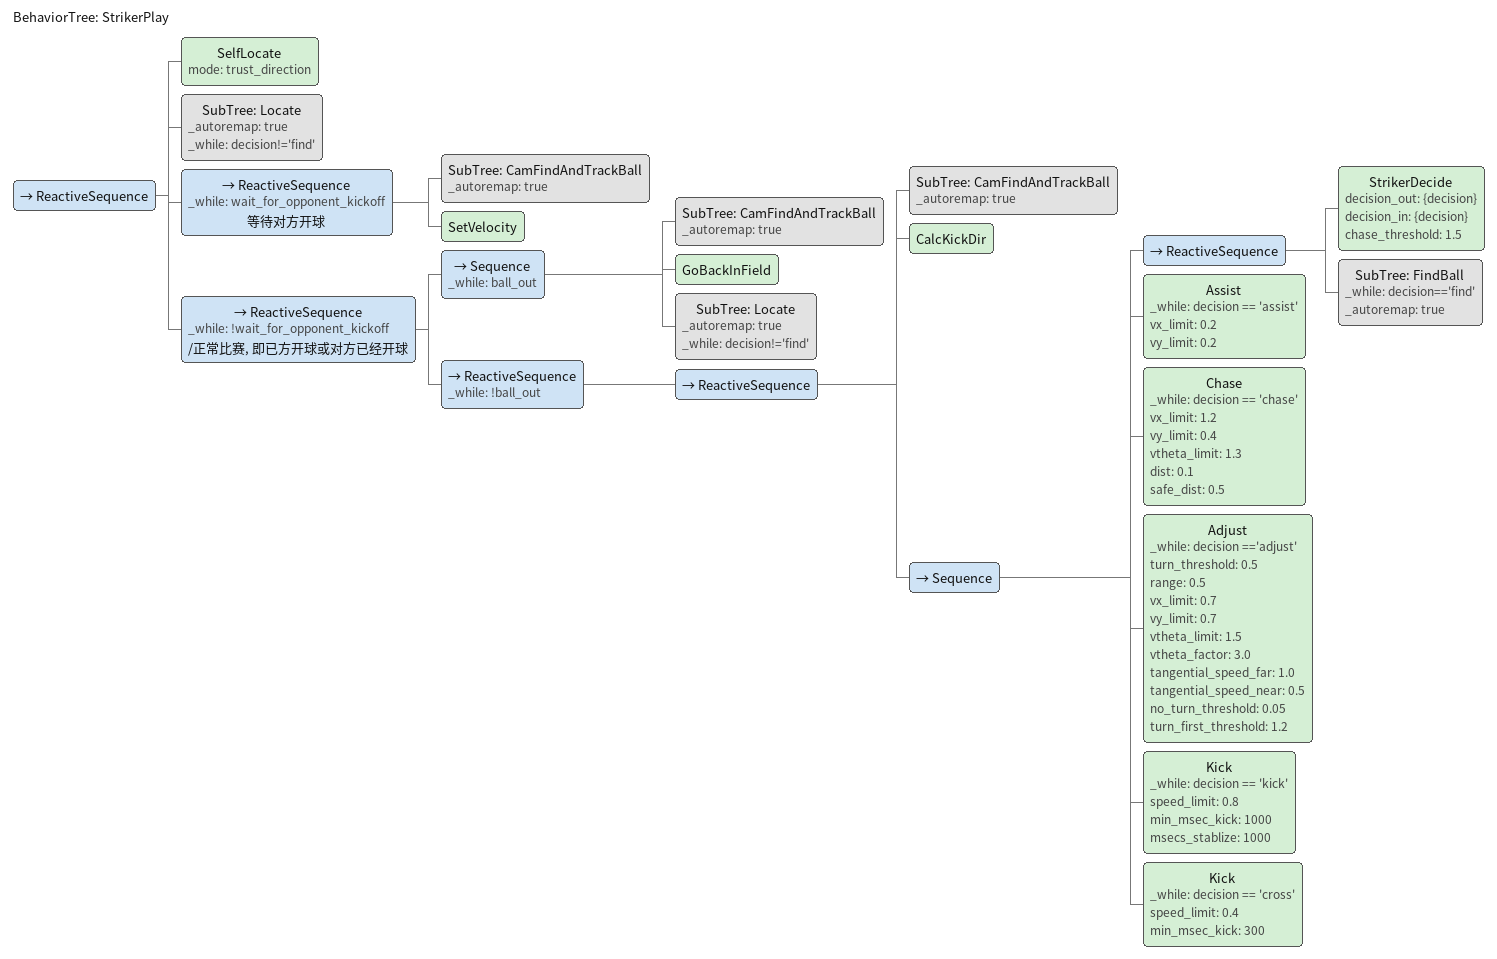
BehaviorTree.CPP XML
<root BTCPP_format="4" >
   <include path="./subtree_cam_find_and_track_ball.xml" />
   <include path="./subtree_find_ball.xml" />
   <include path="./subtree_locate.xml" />
   <BehaviorTree ID="StrikerPlay">
      <ReactiveSequence>
         <SelfLocate mode="trust_direction" />
         <SubTree ID="Locate" _autoremap="true" _while="decision!='find'" />
         <ReactiveSequence _while="wait_for_opponent_kickoff" name="等待对方开球">
            <SubTree ID="CamFindAndTrackBall" _autoremap="true" />
            <SetVelocity />
         </ReactiveSequence>
         <ReactiveSequence _while="!wait_for_opponent_kickoff" name="/正常比赛, 即已方开球或对方已经开球">
            <Sequence _while="ball_out">
               <SubTree ID="CamFindAndTrackBall" _autoremap="true" />
               <GoBackInField />
               <SubTree ID="Locate" _autoremap="true" _while="decision!='find'" />
            </Sequence>
            <ReactiveSequence _while="!ball_out">
               <ReactiveSequence >
                  <SubTree ID="CamFindAndTrackBall" _autoremap="true" />
                  <CalcKickDir />
                  <Sequence>
                     <ReactiveSequence>
                        <StrikerDecide decision_out="{decision}" decision_in="{decision}" chase_threshold="1.5" />
                        <SubTree ID="FindBall" _while="decision=='find'" _autoremap="true" />
                     </ReactiveSequence>
                        <Assist _while="decision == 'assist'" vx_limit = "0.2" vy_limit="0.2" />
                        <Chase   _while="decision == 'chase'"  vx_limit="1.2"  vy_limit="0.4"  vtheta_limit="1.3"  dist="0.1" safe_dist="0.5" />
                        <Adjust _while="decision =='adjust'" turn_threshold="0.5" range="0.5" vx_limit="0.7" vy_limit="0.7" vtheta_limit="1.5" vtheta_factor="3.0" tangential_speed_far="1.0" tangential_speed_near="0.5" no_turn_threshold="0.05" turn_first_threshold="1.2" />
                        <Kick _while="decision == 'kick'" speed_limit="0.8" min_msec_kick="1000" msecs_stablize="1000"/>
                        <Kick _while="decision == 'cross'" speed_limit="0.4" min_msec_kick="300"/>
                  </Sequence>
               </ReactiveSequence>
            </ReactiveSequence>
         </ReactiveSequence>
      </ReactiveSequence>
   </BehaviorTree>
</root>
